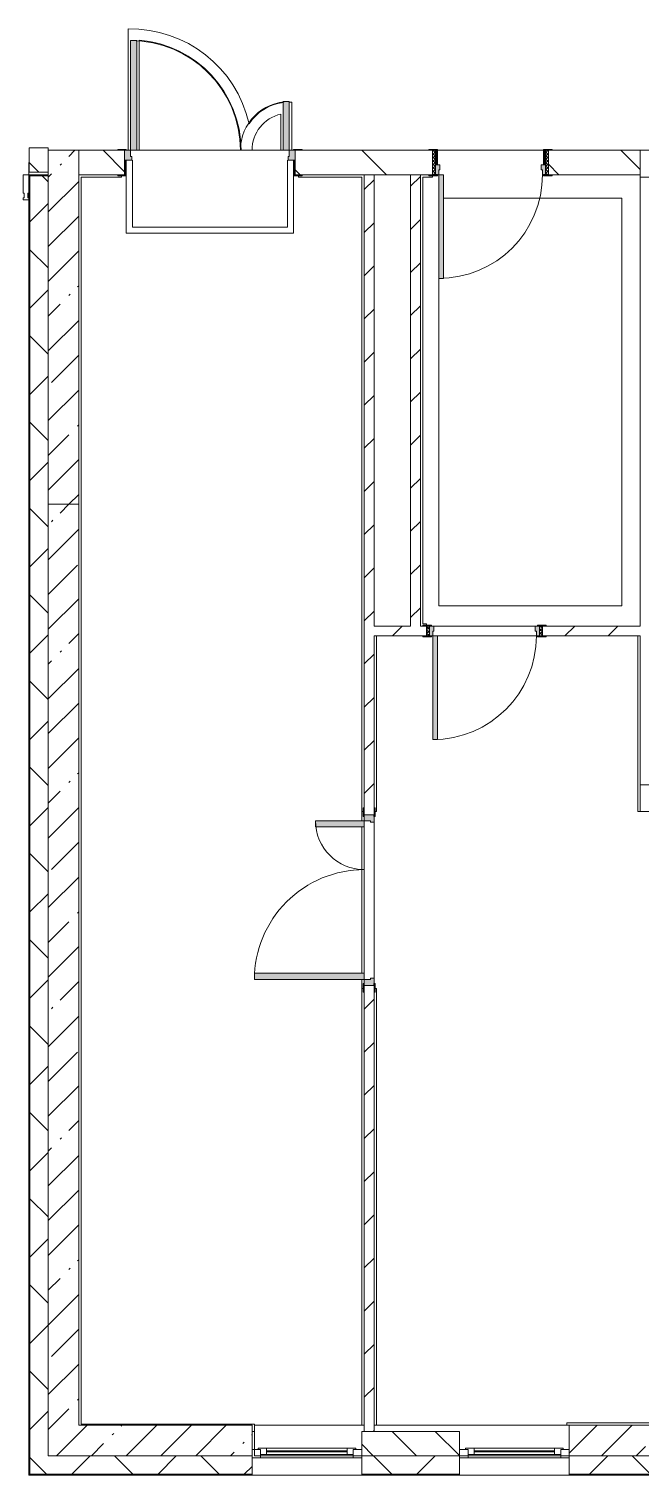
# Model space of a CAD drawing. Header units: millimetres. Extents: x -5524 to 188159, y -8553 to 29000.
# Drawn here: x 150351 to 155359, y -258 to 11595 of the extents above; entities that cross this region are included whole.
import ezdxf

# ---------------------------------------------------------------- set-up
doc = ezdxf.new("R2010")
doc.units = ezdxf.units.MM
doc.linetypes.add('200_ШТРИХ__ш1_п0_6_', pattern=[160, 100, -60])
for name, color, linetype, lineweight in [('A-DETL-2', 7, 'Continuous', 5), ('A-DETL-MBND-1', 7, '200_ШТРИХ__ш1_п0_6_', 9), ('A-GLAZ-2', 7, 'Continuous', 5), ('A-GLAZ-CWMG-1', 7, 'Continuous', 5), ('A-WALL', 7, 'Continuous', 9), ('A-WALL-7', 7, 'Continuous', 5), ('I-WALL-2', 7, 'Continuous', 5), ('S-COLS-2', 7, 'Continuous', 5)]:
    doc.layers.add(name, color=color, linetype=linetype, lineweight=lineweight)
for name, color, linetype, lineweight, true_color in [('A-DOOR-3', 7, 'Continuous', 5, 0xaaaaaa), ('A-DOOR-4', 7, 'Continuous', 5, 0xe2e2e2), ('A-DOOR-FRAM-1', 7, 'Continuous', 5, 0xe2e2e2), ('A-DOOR-FRAM-2', 7, 'Continuous', 5, 0xaaaaaa), ('A-FLOR-2', 7, 'Continuous', 5, 0xaaaaaa)]:
    doc.layers.add(name, color=color, linetype=linetype, lineweight=lineweight, true_color=true_color)
pattern_1 = [(45, (61148.7, 0), (-176.7767, 176.7767), [])]
pattern_2 = [(45, (61148.7, 0), (-353.5534, 353.5534), []), (135, (61148.7, 0), (-353.5534, -353.5534), [])]
pattern_3 = [(135, (61148.7, 0), (-353.5534, -353.5534), [])]
pattern_4 = [(45, (61148.7, 0), (-285.1231, 285.1231), []), (45, (61433.8, 0), (-285.1231, 285.1231), [504.031, -100.806, 16.764, -84.042])]

# ---------------------------------------------------------------- blocks, each defined once
blk = doc.blocks.new('110_Дверь_СКБ_2Ст - Д-5_п_ Из игровой в коридор-32215844-3_7_1_птичка')
at = {"layer": 'A-DOOR-4'}
for points in [[(-638, 40), (-588, 40), (-588, 940), (-638, 940)], [(612, 440), (612, 40), (662, 40), (662, 440)]]:
    blk.add_hatch(color=256, dxfattribs=at).paths.add_polyline_path(points)
h = blk.add_hatch(color=256, dxfattribs=at)
h.paths.add_polyline_path([(-688, 40), (-688, -40), (-628, -40), (-628, -10), (-638, -10), (-638, 40)])
h.paths.add_polyline_path([(652, -40), (712, -40), (712, 40), (662, 40), (662, -10), (652, -10)])
at = {"layer": 'A-DOOR-FRAM-1'}
for points in [[(-742, 40), (-672, 40), (-672, 48), (-742, 48)], [(698, 40), (768, 40), (768, 48), (698, 48)], [(-742, -48), (-672, -48), (-672, -40), (-742, -40)], [(698, -48), (768, -48), (768, -40), (698, -40)]]:
    blk.add_hatch(color=256, dxfattribs=at).paths.add_polyline_path(points)
at = {"layer": 'A-DOOR-3'}
for p, q in [((-638, 940), (-638, 40)), ((-588, 940), (-638, 940)), ((-588, 40), (-588, 940)), ((662, 440), (612, 440)), ((612, 440), (612, 40)), ((662, 40), (662, 440)), ((-638, 40), (-588, 40)), ((612, 40), (662, 40))]:
    blk.add_line(p, q, dxfattribs=at)
for centre, radius, start, end in [((-638, 40), 900, 0, 90), ((662, 40), 400, 90, 180)]:
    blk.add_arc(centre, radius, start, end, dxfattribs=at)
at = {"layer": 'A-DOOR-FRAM-2'}
for p, q in [((-672, 48), (-742, 48)), ((-742, 48), (-742, 40)), ((-742, 40), (-672, 40)), ((-638, 40), (-688, 40)), ((-688, 40), (-688, -40)), ((-672, 40), (-672, 48)), ((-638, -10), (-638, 40)), ((662, 40), (662, -10)), ((712, 40), (662, 40)), ((768, 48), (698, 48)), ((698, 48), (698, 40)), ((698, 40), (768, 40)), ((712, -40), (712, 40)), ((768, 40), (768, 48)), ((-672, -40), (-742, -40)), ((-742, -40), (-742, -48)), ((-742, -48), (-672, -48)), ((-688, -40), (-628, -40)), ((-672, -39), (-688, -39)), ((-688, -39), (-688, -40)), ((-688, -40), (-672, -40)), ((-672, -40), (-672, -39)), ((-672, -48), (-672, -40)), ((-628, -10), (-638, -10)), ((-628, -40), (-628, -10)), ((662, -10), (652, -10)), ((652, -10), (652, -40)), ((652, -40), (712, -40)), ((712, -39), (698, -39)), ((698, -39), (698, -40)), ((698, -40), (712, -40)), ((768, -40), (698, -40)), ((698, -40), (698, -48)), ((698, -48), (768, -48)), ((712, -40), (712, -39)), ((768, -48), (768, -40))]:
    blk.add_line(p, q, dxfattribs=at)
blk = doc.blocks.new('110_Дверь_СКБ_2Ст - Д-2а_п_ Из коридора на лестницу-32215207-3_7_1_птичка')
at = {"layer": 'A-DOOR-4'}
for points in [[(-587.5, 100), (-587.5, 1000), (-637.5, 1000), (-637.5, 100)], [(662.5, 100), (662.5, 500), (612.5, 500), (612.5, 100)], [(712.5, -100), (712.5, 20), (697.5, 20), (697.5, -100)]]:
    blk.add_hatch(color=256, dxfattribs=at).paths.add_polyline_path(points)
h = blk.add_hatch(color=256, dxfattribs=at)
h.paths.add_polyline_path([(687.9, 20), (712.5, 20), (712.5, 100), (662.5, 100), (662.5, 50), (652.5, 50), (652.5, 20)])
h.paths.add_polyline_path([(-627.5, 20), (-627.5, 50), (-637.5, 50), (-637.5, 100), (-687.5, 100), (-687.5, 20)])
at = {"layer": 'A-DOOR-FRAM-1'}
for points in [[(-672.5, 100), (-672.5, 108), (-742.5, 108), (-742.5, 100)], [(-672.5, -100), (-672.5, 20), (-687.5, 20), (-687.5, -100)], [(767.5, 100), (767.5, 108), (697.5, 108), (697.5, 100)], [(-672.5, -108), (-672.5, -100), (-742.5, -100), (-742.5, -108)], [(767.5, -108), (767.5, -100), (697.5, -100), (697.5, -108)]]:
    blk.add_hatch(color=256, dxfattribs=at).paths.add_polyline_path(points)
at = {"layer": 'A-DOOR-3'}
for p, q in [((-637.5, 1000), (-637.5, 100)), ((-587.5, 1000), (-637.5, 1000)), ((-587.5, 100), (-587.5, 1000)), ((662.5, 500), (612.5, 500)), ((612.5, 500), (612.5, 100)), ((662.5, 100), (662.5, 500)), ((-637.5, 100), (-587.5, 100)), ((612.5, 100), (662.5, 100))]:
    blk.add_line(p, q, dxfattribs=at)
for centre, radius, start, end in [((-637.5, 100), 900, 0, 90), ((662.5, 100), 400, 90, 180)]:
    blk.add_arc(centre, radius, start, end, dxfattribs=at)
at = {"layer": 'A-DOOR-FRAM-2'}
for p, q in [((-672.5, 108), (-742.5, 108)), ((-742.5, 108), (-742.5, 100)), ((-742.5, 100), (-672.5, 100)), ((-637.5, 100), (-687.5, 100)), ((-687.5, 100), (-687.5, 20)), ((-687.5, 20), (-627.5, 20)), ((-672.5, 20), (-687.5, 20)), ((-687.5, 20), (-687.5, -100)), ((-672.5, 100), (-672.5, 108)), ((-672.5, -100), (-672.5, 20)), ((-637.5, 50), (-637.5, 100)), ((-627.5, 50), (-637.5, 50)), ((-627.5, 20), (-627.5, 50)), ((662.5, 50), (652.5, 50)), ((652.5, 50), (652.5, 20)), ((652.5, 20), (712.5, 20)), ((662.5, 100), (662.5, 50)), ((712.5, 100), (662.5, 100)), ((767.5, 108), (697.5, 108)), ((697.5, 108), (697.5, 100)), ((697.5, 100), (767.5, 100)), ((712.5, 20), (697.5, 20)), ((697.5, 20), (697.5, -100)), ((712.5, 20), (712.5, 100)), ((712.5, -100), (712.5, 20)), ((767.5, 100), (767.5, 108)), ((-672.5, -100), (-742.5, -100)), ((-742.5, -100), (-742.5, -108)), ((-742.5, -108), (-672.5, -108)), ((-687.5, -100), (-672.5, -100)), ((-672.5, -108), (-672.5, -100)), ((697.5, -100), (712.5, -100)), ((767.5, -100), (697.5, -100)), ((697.5, -100), (697.5, -108)), ((697.5, -108), (767.5, -108)), ((767.5, -108), (767.5, -100))]:
    blk.add_line(p, q, dxfattribs=at)
blk = doc.blocks.new('BSC_Колонна _Прямоугольная - 250х900-V96-3_7_1_птичка')
at = {"layer": 'S-COLS-2'}
h = blk.add_hatch(dxfattribs=at)
h.set_pattern_fill('FP_90', color=256, style=0, pattern_type=2)
h.set_pattern_definition([(45, (-94080, -25), (-285.1231, 285.1231), []), (45, (-93794.88, -25), (-285.1231, 285.1231), [504.031, -100.806, 16.764, -84.042])])
h.paths.add_polyline_path([(450, -125), (450, 125), (-450, 125), (-450, -125), (77, -125)])
for p, q in [((450, 125), (-450, 125)), ((-450, 125), (-450, -125)), ((450, -125), (450, 125)), ((-450, -125), (450, -125))]:
    blk.add_line(p, q, dxfattribs=at)
blk = doc.blocks.new('120_Окно_СКБ_1Ст - 120_Окно_СКБ_1Ст 900х2500_h_ с форточкой-V98-3_7_1_птичка')
at = {"layer": 'A-GLAZ-2'}
for p, q in [((-450, -127), (-450, -57)), ((-450, -57), (-380, -57)), ((450, -57), (-450, -57)), ((-380, -57), (-380, -127)), ((380, -87), (-380, -87)), ((-380, -87), (-380, -127)), ((-330, -137), (-330, -87)), ((-330, -107), (330, -107)), ((330, -117), (-330, -117)), ((330, -137), (330, -87)), ((380, -127), (380, -57)), ((380, -57), (450, -57)), ((380, -127), (380, -87)), ((450, -57), (450, -127)), ((-380, -127), (-450, -127)), ((-450, -127), (-400, -127)), ((-380, -127), (-400, -127)), ((-400, -127), (-400, -137)), ((-400, -137), (400, -137)), ((400, -137), (-400, -137)), ((450, -127), (380, -127)), ((400, -127), (380, -127)), ((400, -127), (450, -127)), ((400, -137), (400, -127))]:
    blk.add_line(p, q, dxfattribs=at)
blk = doc.blocks.new('120_Окно_СКБ_1Ст - 120_Окно_СКБ_1Ст 900х2500_h_ с форточкой-22876038-3_7_1_птичка')
at = {"layer": 'A-GLAZ-2'}
for p, q in [((-450, -127), (-450, -57)), ((-450, -57), (-380, -57)), ((450, -57), (-450, -57)), ((-380, -57), (-380, -127)), ((380, -87), (-380, -87)), ((-380, -87), (-380, -127)), ((-330, -137), (-330, -87)), ((-330, -107), (330, -107)), ((330, -117), (-330, -117)), ((330, -137), (330, -87)), ((380, -127), (380, -57)), ((380, -57), (450, -57)), ((380, -127), (380, -87)), ((450, -57), (450, -127)), ((-380, -127), (-450, -127)), ((-450, -127), (-400, -127)), ((-380, -127), (-400, -127)), ((-400, -127), (-400, -137)), ((-400, -137), (400, -137)), ((400, -137), (-400, -137)), ((450, -127), (380, -127)), ((400, -127), (380, -127)), ((400, -127), (450, -127)), ((400, -137), (400, -127))]:
    blk.add_line(p, q, dxfattribs=at)
blk = doc.blocks.new('110_Дверь_СКБ_1Ст_Внутренняя1 - Д-8 950x2100h_охрана-V69-3_7_1_птичка')
at = {"layer": 'A-DOOR-3'}
h = blk.add_hatch(dxfattribs=at)
h.set_pattern_fill('FP_63', color=256, style=0, pattern_type=2)
h.set_pattern_definition([(135, (1826.41, 164.685), (-14.14214, -14.14214), []), (225, (1826.41, 164.685), (14.14214, -14.14214), [])])
h.paths.add_polyline_path([(487.5, 100), (462.5, 100), (462.5, -100), (487.5, -100), (487.5, -34.8)])
at = {"layer": 'A-DOOR-4'}
h = blk.add_hatch(color=256, dxfattribs=at)
h.paths.add_polyline_path([(437.5, 100), (437.5, 60), (427.5, 60), (427.5, 20), (462.5, 20), (462.5, 100)])
h.paths.add_polyline_path([(-412.5, 100), (-437.5, 100), (-437.5, 20), (-402.5, 20), (-402.5, 60), (-412.5, 60)])
at = {"layer": 'A-DOOR-FRAM-1'}
for points in [[(397.5, 950), (397.5, 100), (437.5, 100), (437.5, 950)], [(-492.5, 108), (-492.5, 100), (-422.5, 100), (-422.5, 108)], [(-422.5, 20), (-437.5, 20), (-437.5, -100), (-422.5, -100), (-422.5, -34.8)], [(517.5, 108), (447.5, 108), (447.5, 100), (517.5, 100)], [(462.5, 20), (447.5, 20), (447.5, -100), (462.5, -100), (462.5, -34.8)], [(-492.5, -100), (-492.5, -108), (-422.5, -108), (-422.5, -100)], [(447.5, -100), (447.5, -108), (517.5, -108), (517.5, -100)]]:
    blk.add_hatch(color=256, dxfattribs=at).paths.add_polyline_path(points)
at = {"layer": 'A-DOOR-FRAM-2'}
h = blk.add_hatch(dxfattribs=at)
h.set_pattern_fill('FP_64', color=256, style=0, pattern_type=2)
h.set_pattern_definition([(45, (-296.384, 164.685), (-14.1421, 14.1421), []), (135, (-296.384, 164.685), (-14.1421, -14.1421), [])])
h.paths.add_polyline_path([(-437.5, 100), (-462.5, 100), (-462.5, -100), (-437.5, -100), (-437.5, -34.8)])
at = {"layer": 'A-DOOR-3'}
for p, q in [((437.5, 950), (397.5, 950)), ((397.5, 950), (397.5, 100)), ((437.5, 100), (437.5, 950)), ((397.5, 100), (437.5, 100))]:
    blk.add_line(p, q, dxfattribs=at)
blk.add_arc((437.5, 100), 850, 90, 180, dxfattribs=at)
at = {"layer": 'A-DOOR-FRAM-2'}
for p, q in [((-422.5, 108), (-492.5, 108)), ((-492.5, 108), (-492.5, 100)), ((-492.5, 100), (-422.5, 100)), ((-437.5, 100), (-462.5, 100)), ((-462.5, 100), (-462.5, -100)), ((-412.5, 100), (-437.5, 100)), ((-437.5, 100), (-437.5, 20)), ((-437.5, -100), (-437.5, 100)), ((-422.5, 100), (-437.5, 100)), ((-437.5, 100), (-437.5, 99)), ((-437.5, 99), (-422.5, 99)), ((-437.5, 20), (-402.5, 20)), ((-422.5, 20), (-437.5, 20)), ((-437.5, 20), (-437.5, -100)), ((-422.5, 100), (-422.5, 108)), ((-422.5, 99), (-422.5, 100)), ((-422.5, -100), (-422.5, 20)), ((-412.5, 60), (-412.5, 100)), ((-402.5, 60), (-412.5, 60)), ((-402.5, 20), (-402.5, 60)), ((437.5, 60), (427.5, 60)), ((427.5, 60), (427.5, 20)), ((427.5, 20), (462.5, 20)), ((437.5, 100), (437.5, 60)), ((462.5, 100), (437.5, 100)), ((517.5, 108), (447.5, 108)), ((447.5, 108), (447.5, 100)), ((462.5, 100), (447.5, 100)), ((447.5, 100), (447.5, 99)), ((447.5, 100), (517.5, 100)), ((447.5, 99), (462.5, 99)), ((462.5, 20), (447.5, 20)), ((447.5, 20), (447.5, -100)), ((462.5, 20), (462.5, 100)), ((487.5, 100), (462.5, 100)), ((462.5, 100), (462.5, -100)), ((462.5, 99), (462.5, 100)), ((462.5, -100), (462.5, 20)), ((487.5, -100), (487.5, 100)), ((517.5, 100), (517.5, 108)), ((-422.5, -100), (-492.5, -100)), ((-492.5, -100), (-492.5, -108)), ((-492.5, -108), (-422.5, -108)), ((-462.5, -100), (-437.5, -100)), ((-437.5, -100), (-422.5, -100)), ((-422.5, -108), (-422.5, -100)), ((447.5, -100), (462.5, -100)), ((517.5, -100), (447.5, -100)), ((447.5, -100), (447.5, -108)), ((447.5, -108), (517.5, -108)), ((462.5, -100), (487.5, -100)), ((517.5, -108), (517.5, -100))]:
    blk.add_line(p, q, dxfattribs=at)
blk = doc.blocks.new('110_Дверь_СКБ_1Ст_Внутренняя1 - Д-8 950x2100h_охрана-V100-3_7_1_птичка')
at = {"layer": 'A-DOOR-3'}
h = blk.add_hatch(dxfattribs=at)
h.set_pattern_fill('FP_92', color=256, style=0, pattern_type=2)
h.set_pattern_definition([(135, (1826.41, 104.685), (-14.14214, -14.14214), []), (225, (1826.41, 104.685), (14.14214, -14.14214), [])])
h.paths.add_polyline_path([(487, 40), (462, 40), (462, -40), (487, -40)])
at = {"layer": 'A-DOOR-4'}
h = blk.add_hatch(color=256, dxfattribs=at)
h.paths.add_polyline_path([(437, 40), (437, 0), (427, 0), (427, -40), (462, -40), (462, 40)])
h.paths.add_polyline_path([(-413, 40), (-438, 40), (-438, -40), (-403, -40), (-403, 0), (-413, 0)])
at = {"layer": 'A-DOOR-FRAM-1'}
for points in [[(397, 890), (397, 40), (437, 40), (437, 890)], [(-493, 48), (-493, 40), (-423, 40), (-423, 48)], [(517, 48), (447, 48), (447, 40), (517, 40)], [(-423, -40), (-493, -40), (-493, -48), (-423, -48)], [(447, -40), (447, -48), (517, -48), (517, -40)]]:
    blk.add_hatch(color=256, dxfattribs=at).paths.add_polyline_path(points)
at = {"layer": 'A-DOOR-FRAM-2'}
h = blk.add_hatch(dxfattribs=at)
h.set_pattern_fill('FP_93', color=256, style=0, pattern_type=2)
h.set_pattern_definition([(45, (-296.384, 104.685), (-14.1421, 14.1421), []), (135, (-296.384, 104.685), (-14.1421, -14.1421), [])])
h.paths.add_polyline_path([(-438, 40), (-463, 40), (-463, -40), (-438, -40)])
at = {"layer": 'A-DOOR-3'}
for p, q in [((437, 890), (397, 890)), ((397, 890), (397, 40)), ((437, 40), (437, 890)), ((397, 40), (437, 40))]:
    blk.add_line(p, q, dxfattribs=at)
blk.add_arc((437, 40), 850, 90, 180, dxfattribs=at)
at = {"layer": 'A-DOOR-FRAM-2'}
for p, q in [((-423, 48), (-493, 48)), ((-493, 48), (-493, 40)), ((-493, 40), (-423, 40)), ((-438, 40), (-463, 40)), ((-463, 40), (-463, -40)), ((-413, 40), (-438, 40)), ((-438, 40), (-438, -40)), ((-438, -40), (-438, 40)), ((-423, 40), (-438, 40)), ((-438, 40), (-438, 39)), ((-438, 39), (-423, 39)), ((-423, 40), (-423, 48)), ((-423, 39), (-423, 40)), ((-413, 0), (-413, 40)), ((-403, 0), (-413, 0)), ((-403, -40), (-403, 0)), ((437, 0), (427, 0)), ((427, 0), (427, -40)), ((437, 40), (437, 0)), ((462, 40), (437, 40)), ((517, 48), (447, 48)), ((447, 48), (447, 40)), ((462, 40), (447, 40)), ((447, 40), (447, 39)), ((447, 40), (517, 40)), ((447, 39), (462, 39)), ((462, -40), (462, 40)), ((487, 40), (462, 40)), ((462, 40), (462, -40)), ((462, 39), (462, 40)), ((487, -40), (487, 40)), ((517, 40), (517, 48)), ((-423, -40), (-493, -40)), ((-493, -40), (-493, -48)), ((-493, -48), (-423, -48)), ((-463, -40), (-438, -40)), ((-423, -39), (-438, -39)), ((-438, -39), (-438, -40)), ((-438, -40), (-403, -40)), ((-438, -40), (-423, -40)), ((-423, -40), (-423, -39)), ((-423, -48), (-423, -40)), ((427, -40), (462, -40)), ((462, -39), (447, -39)), ((447, -39), (447, -40)), ((447, -40), (462, -40)), ((517, -40), (447, -40)), ((447, -40), (447, -48)), ((447, -48), (517, -48)), ((462, -40), (462, -39)), ((462, -40), (487, -40)), ((517, -48), (517, -40))]:
    blk.add_line(p, q, dxfattribs=at)
blk = doc.blocks.new('Прямоугольный импост - Импост структурный с накладкой - 190мм-33184356-3_7_1_птичка')
at = {"layer": 'A-GLAZ-CWMG-1'}
for p, q in [((-50, 0), (-50, 17)), ((-50, 17), (0, 17)), ((-40, 0), (-50, 0)), ((-40, -40), (-40, 0)), ((0, 0), (-10, 0)), ((-10, 0), (-10, -40)), ((0, 17), (0, 0)), ((-50, -190), (-50, -40)), ((-50, -40), (-40, -40)), ((-10, -40), (0, -40)), ((0, -40), (0, -190)), ((0, -190), (-50, -190))]:
    blk.add_line(p, q, dxfattribs=at)

msp = doc.modelspace()

# ---------------------------------------------------------------- hatches: boundary and pattern name
at = {"layer": 'A-WALL-7'}
h = msp.add_hatch(dxfattribs=at)
h.set_pattern_fill('FP_61', color=256, style=0, pattern_type=2)
h.set_pattern_definition(pattern_2)
h.paths.add_polyline_path([(150358.7, -100), (150508.7, -100), (150508.7, 10392), (150358.7, 10392), (150358.7, 1965.8)])
h = msp.add_hatch(dxfattribs=at)
h.set_pattern_fill('FP_59', color=256, style=0, pattern_type=2)
h.set_pattern_definition([(135, (61148.7, 0), (-176.7767, -176.7767), [])])
h.paths.add_polyline_path([(182278.7, -100), (182578.7, -100), (182578.7, 100), (182278.7, 100)])
h.paths.add_polyline_path([(172778.7, -100), (172778.7, 100), (171878.7, 100), (171878.7, -100), (172085.4, -100)])
h.paths.add_polyline_path([(170221, -100), (170978.7, -100), (170978.7, 100), (170078.7, 100), (170078.7, -100)])
h.paths.add_polyline_path([(180478.7, -100), (180475.3, 100), (179978.7, 100), (179978.7, -100), (180475.3, -100)])
h.paths.add_polyline_path([(174578.7, -100), (174828.7, -100), (174828.7, 100), (174578.7, 100)])
h.paths.add_polyline_path([(177128.7, -100), (178178.7, -100), (178178.7, 100), (177128.7, 100)])
h.paths.add_polyline_path([(163778.7, -100), (164028.7, -100), (164028.7, 100), (163778.7, 100)])
h.paths.add_polyline_path([(166328.7, -100), (167378.7, -100), (167378.7, 100), (166328.7, 100)])
h.paths.add_polyline_path([(162878.7, -100), (162878.7, 100), (161978.7, 100), (161978.7, -100), (162763.4, -100)])
h.paths.add_polyline_path([(155678.7, -100), (155928.7, -100), (155928.7, 100), (155678.7, 100), (155678.7, 56.5)])
h.paths.add_polyline_path([(158228.7, -100), (159278.7, -100), (159278.7, 100), (158228.7, 100)])
h.paths.add_polyline_path([(153078.7, -100), (153878.7, -100), (153878.7, 100), (153078.7, 100)])
h = msp.add_hatch(dxfattribs=at)
h.set_pattern_fill('FP_61', color=256, style=0, pattern_type=2)
h.set_pattern_definition(pattern_2)
h.paths.add_polyline_path([(185136.3, -250), (186228.7, -250), (186228.7, -100), (184878.7, -100), (184878.7, -250)])
h.paths.add_polyline_path([(181407.5, -250), (182578.7, -250), (182578.7, -100), (181378.7, -100), (181378.7, -250)])
h.paths.add_polyline_path([(170978.7, -250), (170978.7, -100), (170078.7, -100), (170078.7, -250), (170221, -250)])
h.paths.add_polyline_path([(169178.7, -250), (169178.7, -100), (168278.7, -100), (168278.7, -250), (168356.6, -250)])
h.paths.add_polyline_path([(171878.7, -250), (172778.7, -250), (172778.7, -100), (171878.7, -100)])
h.paths.add_polyline_path([(180478.7, -250), (180475.3, -100), (179078.7, -100), (179078.7, -250), (180475.3, -250)])
h.paths.add_polyline_path([(173678.7, -250), (174828.7, -250), (174828.7, -100), (173678.7, -100)])
h.paths.add_polyline_path([(177128.7, -250), (178178.7, -250), (178178.7, -100), (177128.7, -100)])
h.paths.add_polyline_path([(161078.7, -250), (161078.7, -100), (160178.7, -100), (160178.7, -250), (160899, -250)])
h.paths.add_polyline_path([(166492.2, -250), (167378.7, -250), (167378.7, -100), (166328.7, -100), (166328.7, -250)])
h.paths.add_polyline_path([(155678.7, -250), (155928.7, -250), (155928.7, -100), (154778.7, -100), (154778.7, -250), (155305.7, -250)])
h.paths.add_polyline_path([(161978.7, -250), (164028.7, -250), (164028.7, -100), (161978.7, -100)])
h.paths.add_polyline_path([(159278.7, -250), (159278.7, -100), (158228.7, -100), (158228.7, -250), (159034.6, -250)])
h.paths.add_polyline_path([(153441.3, -250), (153878.7, -250), (153878.7, -100), (153078.7, -100), (153078.7, -250)])
h.paths.add_polyline_path([(152178.7, -250), (152178.7, -100), (150358.7, -100), (150358.7, -250), (152043, -250)])
at = {"layer": 'I-WALL-2'}
h = msp.add_hatch(dxfattribs=at)
h.set_pattern_fill('FP_60', color=256, style=0, pattern_type=2)
h.set_pattern_definition(pattern_3)
h.paths.add_polyline_path([(150508.7, 10420), (150508.7, 10620), (150352.2, 10620), (150352.2, 10420)])
h = msp.add_hatch(dxfattribs=at)
h.set_pattern_fill('FP_57', color=256, style=0, pattern_type=2)
h.set_pattern_definition(pattern_4)
h.paths.add_polyline_path([(150508.7, 7700), (150758.7, 7700), (150758.7, 10600), (150508.7, 10600), (150508.7, 8907.2)])
h = msp.add_hatch(dxfattribs=at)
h.set_pattern_fill('FP_60', color=256, style=0, pattern_type=2)
h.set_pattern_definition(pattern_3)
h.paths.add_polyline_path([(166492.2, 10400), (168278.7, 10400), (168278.7, 10600), (166243.7, 10600), (166243.7, 10400), (166273.7, 10400)])
h.paths.add_polyline_path([(162763.4, 10400), (164793.7, 10400), (164793.7, 10600), (162758.7, 10600), (162758.7, 10400)])
h.paths.add_polyline_path([(151133.7, 10400), (151133.7, 10600), (150758.7, 10600), (150758.7, 10400), (151078.7, 10400)])
h.paths.add_polyline_path([(153098.7, 10400), (153658.7, 10400), (153658.7, 10600), (152533.7, 10600), (152533.7, 10400), (152588.7, 10400)])
h.paths.add_polyline_path([(155305.7, 10400), (155358.7, 10400), (155358.7, 10600), (154608.7, 10600), (154608.7, 10400), (154638.7, 10400)])
h = msp.add_hatch(dxfattribs=at)
h.set_pattern_fill('FP_62', color=256, style=0, pattern_type=2)
h.set_pattern_definition(pattern_1)
h.paths.add_polyline_path([(153178.7, 100), (153178.7, 3755), (153098.7, 3755), (153098.7, 100)])
h.paths.add_polyline_path([(153178.7, 5155), (153178.7, 10400), (153098.7, 10400), (153098.7, 5155), (153148.7, 5155)])
h = msp.add_hatch(dxfattribs=at)
h.set_pattern_fill('FP_62', color=256, style=0, pattern_type=2)
h.set_pattern_definition(pattern_1)
h.paths.add_polyline_path([(153558.7, 6700), (153558.7, 10400), (153478.7, 10400), (153478.7, 6700)])
h = msp.add_hatch(dxfattribs=at)
h.set_pattern_fill('FP_57', color=256, style=0, pattern_type=2)
h.set_pattern_definition(pattern_4)
h.paths.add_polyline_path([(150758.7, 100), (150758.7, 7700), (150508.7, 7700), (150508.7, 100)])
h = msp.add_hatch(dxfattribs=at)
h.set_pattern_fill('FP_62', color=256, style=0, pattern_type=2)
h.set_pattern_definition(pattern_1)
h.paths.add_polyline_path([(153178.7, 6620), (153608.7, 6620), (153608.7, 6700), (153178.7, 6700)])
h.paths.add_polyline_path([(155305.7, 6620), (155358.7, 6620), (155358.7, 6700), (154558.7, 6700), (154558.7, 6620), (154588.7, 6620)])
h = msp.add_hatch(dxfattribs=at)
h.set_pattern_fill('FP_57', color=256, style=0, pattern_type=2)
h.set_pattern_definition(pattern_4)
h.paths.add_polyline_path([(151576.9, -100), (152178.7, -100), (152178.7, 150), (150758.7, 150), (150758.7, 100), (150508.7, 100), (150508.7, -100)])

# ---------------------------------------------------------------- linework, layer by layer
at = {"layer": 'A-DETL-2'}
for p, q in [((153748.7, 10207.5), (155208.7, 10207.5)), ((155208.7, 10207.5), (155208.7, 6867.5)), ((153708.7, 6867.5), (153708.7, 9550)), ((155208.7, 6867.5), (153708.7, 6867.5))]:
    msp.add_line(p, q, dxfattribs=at)
at = {"layer": 'A-DETL-MBND-1'}
msp.add_line((150350.7, 10400), (150350.7, 10510), dxfattribs=at)
at = {"layer": 'A-FLOR-2'}
for p, q in [((151163.7, 11594.8), (151163.7, 10600)), ((151253.7, 10600), (151253.7, 11502.3)), ((152504.9, 10600), (152504.9, 10994.4)), ((152414.9, 10897.1), (152414.9, 10600)), ((151233.7, 10600), (151253.7, 10600)), ((151253.7, 10600), (152088.7, 10600)), ((152088.7, 10600), (151253.7, 10600)), ((152088.7, 10600), (152178.7, 10600)), ((152178.7, 10600), (152414.9, 10600)), ((152433.7, 10600), (152178.7, 10600)), ((153698.7, 10600), (154568.7, 10600)), ((154568.7, 10600), (153698.7, 10600)), ((151198.7, 9970), (151198.7, 10520)), ((152468.7, 10520), (152468.7, 9970)), ((151108.7, 10380), (150778.7, 10380)), ((150778.7, 10380), (150778.7, 160)), ((151108.7, 10392), (151108.7, 10380)), ((151148.7, 10392), (151148.7, 9920)), ((152518.7, 9920), (152518.7, 10392)), ((152558.7, 10380), (152558.7, 10392)), ((153078.7, 10380), (152558.7, 10380)), ((153078.7, 10380), (153078.7, 5105)), ((153658.7, 10380), (153578.7, 10380)), ((153578.7, 10380), (153578.7, 6720)), ((153658.7, 10392), (153658.7, 10380)), ((152468.7, 9970), (151198.7, 9970)), ((151148.7, 9920), (152518.7, 9920)), ((153578.7, 6720), (153608.7, 6720)), ((153608.7, 6720), (153608.7, 6708)), ((153198.7, 6620), (153198.7, 5180)), ((155339.7, 5180), (155339.7, 6620)), ((153090.7, 5180), (153078.7, 5180)), ((153198.7, 5180), (153186.7, 5180)), ((155358.7, 5180), (155339.7, 5180)), ((153078.7, 3855), (153078.7, 5055)), ((153078.7, 3805), (153078.7, 150)), ((153078.7, 3730), (153090.7, 3730)), ((153186.7, 3730), (153198.7, 3730)), ((153198.7, 3730), (153198.7, 150)), ((150778.7, 160), (152198.7, 160)), ((152198.7, 160), (152198.7, 120)), ((154758.2, 150), (154758.2, 170)), ((154758.2, 170), (155698.2, 170))]:
    msp.add_line(p, q, dxfattribs=at)
for centre, radius, start, end in [((151183.7, 10600), 995, 12.67054, 91.1511), ((151183.7, 10600), 905, 0, 85.56313), ((152483.7, 10600), 395, 97.27853, 146.45952), ((152483.7, 10600), 395, 86.92799, 90.00404), ((152483.7, 10600), 305, 103.0427, 180)]:
    msp.add_arc(centre, radius, start, end, dxfattribs=at)
at = {"layer": 'A-WALL'}
for p, q in [((150758.7, 10400), (150758.7, 10600)), ((155358.7, 10600), (155358.7, 10400)), ((150355.7, 10395), (150355.7, -253)), ((150508.7, 10395), (150355.7, 10395)), ((150358.7, 10392), (150358.7, -250)), ((150508.7, 10392), (150358.7, 10392)), ((153178.7, 10400), (153098.7, 10400)), ((153558.7, 10400), (153478.7, 10400)), ((155358.7, 5400), (155438.7, 5400)), ((153098.7, 100), (153178.7, 100)), ((153078.7, -100), (153878.7, -100)), ((153878.7, -100), (153078.7, -100)), ((150355.7, -253), (152178.7, -253)), ((150358.7, -250), (152178.7, -250)), ((153078.7, -250), (153878.7, -250)), ((153078.7, -253), (153878.7, -253)), ((154778.7, -250), (155928.7, -250)), ((154778.7, -253), (155928.7, -253))]:
    msp.add_line(p, q, dxfattribs=at)
at = {"layer": 'A-WALL-7'}
for p, q in [((150508.7, 10400), (150350.7, 10400)), ((150350.7, 10400), (150350.7, -258)), ((152178.7, 100), (152199.2, 100)), ((153098.7, 100), (153078.7, 100)), ((153078.7, 100), (153078.7, -258)), ((153878.7, 100), (153178.7, 100)), ((153878.7, -258), (153878.7, 100)), ((152178.7, -100), (150508.7, -100)), ((152178.7, -258), (152178.7, -100)), ((152199.2, -100), (152199.2, -100)), ((152199.2, -100), (153078.7, -100)), ((153878.7, -100), (154778.7, -100)), ((154778.7, -100), (154778.7, -258)), ((150350.7, -258), (153878.7, -258)), ((153878.7, -258), (161978.7, -258))]:
    msp.add_line(p, q, dxfattribs=at)
at = {"layer": 'I-WALL-2'}
for p, q in [((150508.7, 10620), (150352.2, 10620)), ((150352.2, 10620), (150352.2, 10420)), ((150508.7, 10420), (150508.7, 10620)), ((151078.7, 10600), (150508.7, 10600)), ((150508.7, 10600), (150508.7, 10400)), ((153628.7, 10600), (152588.7, 10600)), ((159648.7, 10600), (154638.7, 10600)), ((150352.2, 10420), (150508.7, 10420)), ((150508.7, 10400), (150508.7, -100)), ((150758.7, 10400), (151078.7, 10400)), ((150758.7, 150), (150758.7, 10400)), ((152588.7, 10400), (153098.7, 10400)), ((153098.7, 10400), (153098.7, 5210)), ((153178.7, 6700), (153178.7, 10400)), ((153178.7, 10400), (153478.7, 10400)), ((153478.7, 10400), (153478.7, 6700)), ((153558.7, 6700), (153558.7, 10400)), ((153558.7, 10400), (153628.7, 10400)), ((154638.7, 10400), (155358.7, 10400)), ((155358.7, 10400), (155358.7, 6700)), ((155358.7, 10380), (162758.7, 10380)), ((150508.7, 7700), (150758.7, 7700)), ((153478.7, 6700), (153178.7, 6700)), ((153578.7, 6700), (153558.7, 6700)), ((153668.7, 6700), (154498.7, 6700)), ((155358.7, 6700), (154588.7, 6700)), ((153178.7, 6620), (153578.7, 6620)), ((153178.7, 5210), (153178.7, 6620)), ((154508.7, 6620), (153698.7, 6620)), ((154588.7, 6620), (155358.7, 6620)), ((155358.7, 6620), (155358.7, 5180)), ((155358.7, 5180), (160778.7, 5180)), ((153098.7, 3855), (153098.7, 5055)), ((153178.7, 5095), (153178.7, 3815)), ((153098.7, 3700), (153098.7, 100)), ((153178.7, 100), (153178.7, 3700)), ((152178.7, 150), (150758.7, 150)), ((152178.7, -100), (152178.7, 150)), ((152199.2, 150), (153098.7, 150)), ((152199.2, -100), (152199.2, 150)), ((153178.7, 150), (154778.7, 150)), ((150508.7, -100), (152178.7, -100))]:
    msp.add_line(p, q, dxfattribs=at)

# ---------------------------------------------------------------- block references
at = {"layer": 'A-DOOR-3'}
msp.add_blockref('110_Дверь_СКБ_2Ст - Д-2а_п_ Из коридора на лестницу-32215207-3_7_1_птичка', (151821.2, 10500), dxfattribs=at)
for name, p, rotation in [('110_Дверь_СКБ_1Ст_Внутренняя1 - Д-8 950x2100h_охрана-V69-3_7_1_птичка', (154146.2, 10500), 180), ('110_Дверь_СКБ_1Ст_Внутренняя1 - Д-8 950x2100h_охрана-V100-3_7_1_птичка', (154096.2, 6660), 180), ('110_Дверь_СКБ_2Ст - Д-5_п_ Из игровой в коридор-32215844-3_7_1_птичка', (153138.7, 4442.5), 89.99999999999991)]:
    msp.add_blockref(name, p, dxfattribs=dict(at, rotation=rotation))
at = {"layer": 'A-GLAZ-2', "rotation": 180}
for name, p in [('120_Окно_СКБ_1Ст - 120_Окно_СКБ_1Ст 900х2500_h_ с форточкой-V98-3_7_1_птичка', (152628.7, -175)), ('120_Окно_СКБ_1Ст - 120_Окно_СКБ_1Ст 900х2500_h_ с форточкой-22876038-3_7_1_птичка', (154328.7, -175))]:
    msp.add_blockref(name, p, dxfattribs=at)
at = {"layer": 'A-GLAZ-CWMG-1', "extrusion": (0, 0, -1), "rotation": 180}
msp.add_blockref('Прямоугольный импост - Импост структурный с накладкой - 190мм-33184356-3_7_1_птичка', (-150352.2, 10210), dxfattribs=at)
at = {"layer": 'S-COLS-2'}
msp.add_blockref('BSC_Колонна _Прямоугольная - 250х900-V96-3_7_1_птичка', (155228.7, 25), dxfattribs=at)

doc.saveas('drawing.dxf')
